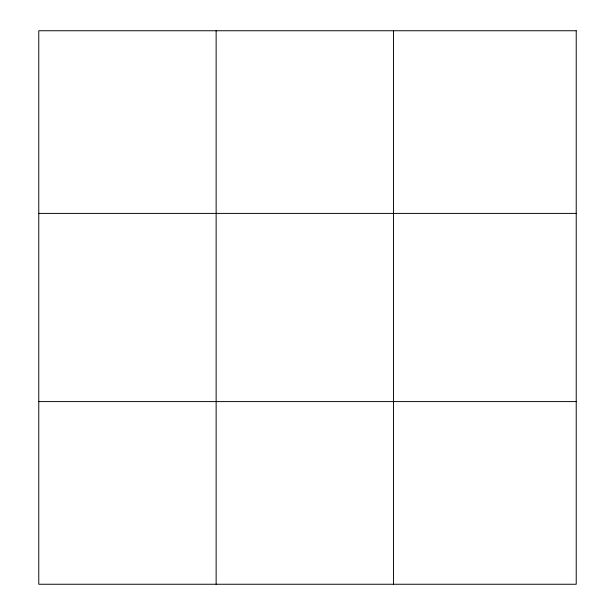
<?xml version="1.0" encoding="UTF-8"?>
<svg xmlns="http://www.w3.org/2000/svg" width="615" height="615" viewBox="0 0 615 615"><rect width="100%" height="100%" fill="white"/><g stroke="black" fill="none" stroke-linecap="round" stroke-linejoin="round"><path stroke-width="0.92" d="M216.134 30.75L216.134 584.25M393.492 30.75L393.492 584.25M38.776 213.405L576.224 213.405M38.776 401.595L576.224 401.595M576.224 30.75L576.224 584.25L38.776 584.25L38.776 30.75L576.224 30.75"/></g></svg>
